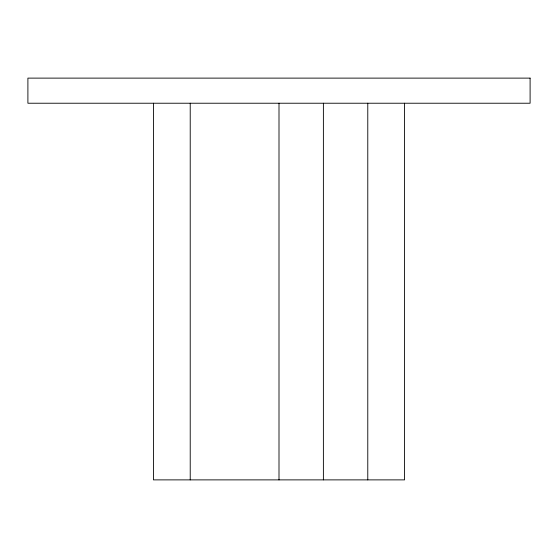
<?xml version="1.0" encoding="UTF-8"?>
<svg xmlns="http://www.w3.org/2000/svg" width="558" height="558" viewBox="0 0 558 558"><rect width="100%" height="100%" fill="white"/><g stroke="black" fill="none" stroke-linecap="round" stroke-linejoin="round"><path stroke-width="0.84" d="M404.55 103.23L404.55 479.88L153.45 479.88L153.45 103.23M367.778 103.23L367.778 479.88M323.389 103.23L323.389 479.88M279 103.23L279 479.88M190.222 103.23L190.222 479.88M530.1 78.12L27.9 78.12L27.9 103.23L530.1 103.23L530.1 78.12"/></g></svg>
